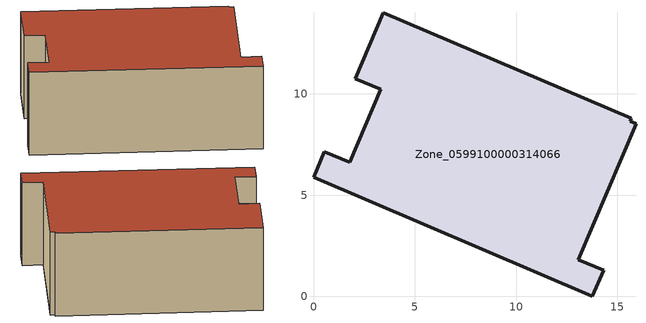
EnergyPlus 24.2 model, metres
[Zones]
Zone_0599100000314066
 floor ground (C_G): 15.69,8.79 15.64,8.65 15.92,8.53 13.08,1.81 14.32,1.29 13.77,0 0,5.87 0.54,7.15 1.79,6.62 3.31,10.22 2.07,10.75 3.45,14.01 z0
 wall outside (C_F): 13.77,0 14.32,1.29 13.08,1.81 15.92,8.53 15.64,8.65 15.69,8.79 3.45,14.01 2.07,10.75 3.31,10.22 1.79,6.62 0.54,7.15 0,5.87 13.77,0 z0:5.88
 roof outside (C_R): 15.69,8.79 3.45,14.01 2.07,10.75 3.31,10.22 1.79,6.62 0.54,7.15 0,5.87 13.77,0 14.32,1.29 13.08,1.81 15.92,8.53 15.64,8.65 z5.88
[BUILDING]
Pand.0599100000314066: North Axis=0; Terrain=City; Loads Convergence Tolerance Value=0.04; Temperature Convergence Tolerance Value=0.4; Solar Distribution=FullExterior; Maximum Number of Warmup Days=25; Minimum Number of Warmup Days=1
[Site:Location]
Rotterdam.The.Hague.AP_ZH_NLD Design_Conditions: Latitude=51.96; Longitude=4.45; Time Zone=1; Elevation=-4.5
[SITE:GROUNDTEMPERATURE:BUILDINGSURFACE]
18, 18, 18, 18, 18, 18, 18, 18, 18, 18, 18, 18
[MATERIAL] Thermal Absorptance=0.9; Solar Absorptance=0.7; Visible Absorptance=0.7
Name | Roughness | Thickness | Conductivity | Density | Specific Heat
G.TC.1992-2005 | MediumSmooth | 0.15 | 0.06 | 540 | 1210
F.TC.1992-2005 | Rough | 0.3 | 0.12 | 1920 | 840
R.TC.1992-2005 | MediumRough | 0.2 | 0.08 | 1500 | 1000
[CONSTRUCTION]
C_G: G.TC.1992-2005
C_F: F.TC.1992-2005
C_R: R.TC.1992-2005
[ZONE]
Zone_0599100000314066: Type=1; Multiplier=1; Ceiling Height=Autocalculate; Volume=Autocalculate; Floor Area=autocalculate; Part of Total Floor Area=Yes
[ZONEINFILTRATION:DESIGNFLOWRATE]
Infil_Zone_0599100000314066: Zone or ZoneList or Space or SpaceList=Zone_0599100000314066; Schedule=AlwaysOn; Design Flow Rate Calculation Method=Flow/Area; Flow Rate per Floor Area=0.0015; Constant Term Coefficient=1; Temperature Term Coefficient=0; Velocity Term Coefficient=0; Velocity Squared Term Coefficient=0
[HVACTEMPLATE:ZONE:IDEALLOADSAIRSYSTEM]
Zone_0599100000314066: Maximum Heating Supply Air Temperature=50; Minimum Cooling Supply Air Temperature=13; Maximum Heating Supply Air Humidity Ratio=0.0156; Minimum Cooling Supply Air Humidity Ratio=0.0077; Heating Limit=NoLimit; Cooling Limit=NoLimit; Dehumidification Control Type=ConstantSensibleHeatRatio; Cooling Sensible Heat Ratio=0.7; Dehumidification Setpoint=60; Humidification Control Type=None; Humidification Setpoint=30; Outdoor Air Method=None; Outdoor Air Flow Rate per Person=0.00944; Outdoor Air Flow Rate per Zone Floor Area=0; Outdoor Air Flow Rate per Zone=0; Demand Controlled Ventilation Type=None; Outdoor Air Economizer Type=NoEconomizer; Heat Recovery Type=None; Sensible Heat Recovery Effectiveness=0.7; Latent Heat Recovery Effectiveness=0.65
[ZONECONTROL:THERMOSTAT]
ThermostatControl_Zone_0599100000314066: Zone or ZoneList=Zone_0599100000314066; Control Type Schedule=DualSetpointControlType; Control 1=Thermostat_Zone_0599100000314066; Temperature Difference Between Cutout And Setpoint=0
[THERMOSTATSETPOINT:DUALSETPOINT]
Thermostat_Zone_0599100000314066: Heating Setpoint Temperature Schedule=HeatingSetpoint_Zone_0599100000314066; Cooling Setpoint Temperature Schedule=CoolingSetpoint_Zone_0599100000314066
[SCHEDULE:COMPACT]
HeatingSetpoint_Zone_0599100000314066: Through: 12/31, For: AllDays, Until: 24:00, 21
CoolingSetpoint_Zone_0599100000314066: Through: 12/31, For: AllDays, Until: 24:00, 24
DualSetpointControlType: Through: 12/31, For: AllDays, Until: 24:00, 4
AlwaysOn: Through: 12/31, For: AllDays, Until: 24:00, 1
